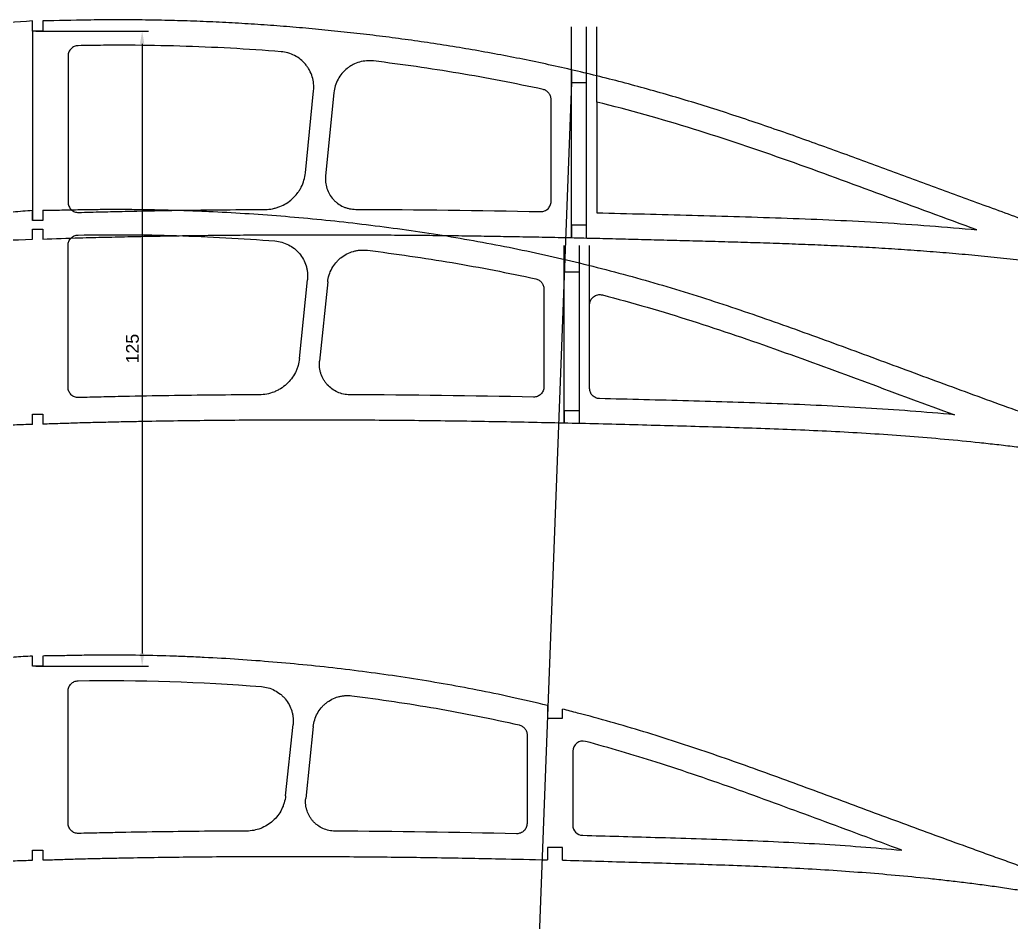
# Model space of a CAD drawing. Header units: millimetres. Extents: x -11497 to 404, y -3854 to 414.
# Drawn here: x -9717.8 to -9522.7, y -1761.3 to -1583.7 of the extents above; entities that cross this region are included whole.
import ezdxf

# ---------------------------------------------------------------- set-up
doc = ezdxf.new("R2010")
doc.units = ezdxf.units.MM
doc.layers.add('7', color=1, linetype='Continuous')
doc.layers.add('细线层', color=4, linetype='Continuous', lineweight=25)
doc.styles.get("Standard").update_dxf_attribs({"font": 'arial.ttf'})
doc.dimstyles.new('ISO-25', dxfattribs={"dimtxt": 2.5, "dimasz": 2.5, "dimexe": 1.25, "dimexo": 0.625, "dimtad": 1, "dimtxsty": 'Standard', "dimcen": 2.5, "dimadec": 0, "dimazin": 0, "dimtfac": 1, "dimtmove": 0, "dimatfit": 3, "dimfxl": 1, "dimarcsym": 0})

# ---------------------------------------------------------------- blocks, each defined once
blk = doc.blocks.new('*D47')
at = {"color": 0, "lineweight": -2, "transparency": 16777216}
for p, q in [((-9714.66, -1585.93), (-9692.47, -1585.93)), ((-9693.72, -1588.43), (-9693.72, -1708.43)), ((-9714.66, -1710.93), (-9692.47, -1710.93))]:
    blk.add_line(p, q, dxfattribs=at)
at = {"color": 0, "transparency": 16777216}
for points in [[(-9694.14, -1588.43), (-9693.3, -1588.43), (-9693.72, -1585.93)], [(-9694.14, -1708.43), (-9693.3, -1708.43), (-9693.72, -1710.93)]]:
    blk.add_solid(points, dxfattribs=at)
at = {"layer": 'Defpoints', "color": 0, "transparency": 16777216}
for p in [(-9715.29, -1585.93), (-9715.29, -1710.93), (-9693.72, -1710.93)]:
    blk.add_point(p, dxfattribs=at)
at = {"color": 0, "transparency": 16777216, "insert": (-9695.62, -1648.43), "char_height": 2.5, "attachment_point": 5, "rotation": 90}
blk.add_mtext('125', dxfattribs=at)

msp = doc.modelspace()

# ---------------------------------------------------------------- linework, layer by layer
for p, q in [((-9715.29, -1585.9297), (-9715.29, -1583.9394)), ((-9713.29, -1583.9297), (-9713.29, -1585.9297)), ((-9713.29, -1585.9297), (-9715.29, -1585.9297)), ((-9715.29, -1585.9297), (-9715.29, -1623.1997)), ((-9609.2507, -1593.5519), (-9609.2507, -1596.0519)), ((-9606.2507, -1596.0519), (-9606.2507, -1594.2603)), ((-9609.2507, -1596.0519), (-9606.2507, -1596.0519)), ((-9715.29, -1623.1997), (-9715.29, -1621.21)), ((-9713.29, -1621.1997), (-9713.29, -1623.1997)), ((-9713.29, -1623.1997), (-9715.29, -1623.1997)), ((-9715.29, -1626.9079), (-9715.29, -1624.9079)), ((-9715.29, -1624.9079), (-9713.29, -1624.9079)), ((-9713.29, -1624.9079), (-9713.29, -1626.8615)), ((-9606.2507, -1624.1587), (-9609.2507, -1624.1587)), ((-9609.2507, -1624.1587), (-9609.2507, -1626.5918)), ((-9606.2507, -1626.6587), (-9606.2507, -1624.1587)), ((-9610.6598, -1630.8495), (-9610.6598, -1633.3495)), ((-9607.6598, -1633.3495), (-9607.6598, -1631.5669)), ((-9610.6598, -1633.3495), (-9607.6598, -1633.3495)), ((-9715.29, -1663.3509), (-9715.29, -1661.3509)), ((-9715.29, -1661.3509), (-9713.29, -1661.3509)), ((-9713.29, -1661.3509), (-9713.29, -1663.2992)), ((-9607.6598, -1660.6713), (-9610.6598, -1660.6713)), ((-9610.6598, -1660.6713), (-9610.6598, -1663.1018)), ((-9607.6598, -1663.1713), (-9607.6598, -1660.6713)), ((-9715.29, -1710.9278), (-9715.29, -1708.9394)), ((-9713.29, -1708.9278), (-9713.29, -1710.9278)), ((-9713.29, -1710.9278), (-9715.29, -1710.9278)), ((-9613.9768, -1718.6543), (-9613.9768, -1721.1543)), ((-9610.9768, -1721.1543), (-9610.9768, -1719.3941)), ((-9613.9768, -1721.1543), (-9610.9768, -1721.1543)), ((-9715.29, -1749.1147), (-9715.29, -1747.1147)), ((-9715.29, -1747.1147), (-9713.29, -1747.1147)), ((-9713.29, -1747.1147), (-9713.29, -1749.065)), ((-9610.9768, -1746.6209), (-9613.9768, -1746.6209)), ((-9613.9768, -1746.6209), (-9613.9768, -1749.0462)), ((-9610.9768, -1749.1209), (-9610.9768, -1746.6209))]:
    msp.add_line(p, q)
at = {"color": 7, "linetype": 'Continuous', "lineweight": 25}
for p, q in [((-9708.29, -1590.8058), (-9708.29, -1619.6269)), ((-9661.5971, -1613.8386), (-9659.9722, -1597.6664)), ((-9655.9925, -1598.0685), (-9657.6354, -1614.4199)), ((-9613.2507, -1619.4644), (-9613.2507, -1599.3783)), ((-9604.2507, -1599.9003), (-9604.2507, -1621.7026)), ((-9708.29, -1656.0703), (-9708.29, -1628.0777)), ((-9662.7549, -1650.3509), (-9661.185, -1634.9036)), ((-9657.2037, -1635.2976), (-9658.7918, -1650.922)), ((-9614.6598, -1636.6639), (-9614.6598, -1655.9708)), ((-9605.6598, -1656.2632), (-9605.6598, -1639.7992)), ((-9708.29, -1741.8541), (-9708.29, -1715.8111)), ((-9665.4938, -1736.4436), (-9664.0261, -1722.4074)), ((-9660.0411, -1722.7815), (-9661.5262, -1736.9783)), ((-9617.9768, -1724.4377), (-9617.9768, -1741.9044)), ((-9608.9768, -1727.6735), (-9608.9768, -1742.2213))]:
    msp.add_line(p, q, dxfattribs=at)
at = {"color": 7, "linetype": 'Continuous'}
for centre, start, end in [((-9606.9768, -1727.6735), 74.84851, 180), ((-9606.9768, -1742.2213), 180, 268.488702)]:
    msp.add_arc(centre, 2, start, end, dxfattribs=at)
at = {"color": 7, "linetype": 'Continuous', "lineweight": 25}
for points, knots in [([(-9715.29, -1583.9394), (-9718.4228, -1584.1586), (-9723.2562, -1584.5434), (-9729.795, -1585.0322), (-9734.8964, -1585.5162), (-9739.9895, -1586.0735), (-9745.0714, -1586.7188), (-9750.1411, -1587.4507), (-9755.1969, -1588.2738), (-9759.4141, -1589.0455), (-9762.8009, -1589.7134), (-9765.362, -1590.2488), (-9767.9174, -1590.8076), (-9770.4663, -1591.3951), (-9773.0091, -1592.009), (-9775.546, -1592.6504), (-9778.0983, -1593.3262), (-9780.6658, -1594.0358), (-9783.2464, -1594.7838), (-9785.817, -1595.5641), (-9788.3758, -1596.3824), (-9790.9236, -1597.2358), (-9793.4583, -1598.1299), (-9795.5737, -1598.9174), (-9797.2778, -1599.5747), (-9798.574, -1600.0908), (-9799.8656, -1600.6181), (-9801.1501, -1601.1609), (-9802.4284, -1601.7156), (-9803.6987, -1602.2866), (-9804.9812, -1602.8835), (-9806.2766, -1603.5052), (-9807.5818, -1604.1576), (-9808.8797, -1604.826), (-9810.1672, -1605.5166), (-9811.4476, -1606.2266), (-9812.7199, -1606.9585), (-9814.0199, -1607.7321), (-9815.3449, -1608.5491), (-9816.6904, -1609.4117), (-9818.0187, -1610.2961), (-9819.3239, -1611.2024), (-9820.6028, -1612.1262), (-9821.8483, -1613.0689), (-9822.9061, -1613.9048), (-9823.7843, -1614.6305), (-9824.5007, -1615.2374), (-9825.2094, -1615.8628), (-9825.9202, -1616.5058), (-9826.6357, -1617.1762), (-9827.3619, -1617.8772), (-9828.1842, -1618.6951), (-9829.1002, -1619.6295), (-9830.0633, -1620.6965), (-9830.9469, -1621.8037), (-9831.6877, -1622.9432), (-9832.2274, -1624.1041), (-9832.5078, -1625.2897), (-9832.4245, -1626.3259), (-9832.2099, -1626.9949), (-9831.9521, -1627.4311), (-9831.7138, -1627.9062), (-9831.2385, -1628.4884), (-9830.6546, -1629.0895), (-9829.9927, -1629.633), (-9829.2836, -1630.1166), (-9828.569, -1630.5134), (-9827.8653, -1630.8258), (-9827.1836, -1631.0679), (-9826.496, -1631.2592), (-9825.8042, -1631.4101), (-9825.108, -1631.5268), (-9824.4091, -1631.6215), (-9823.5246, -1631.7204), (-9822.4543, -1631.8229), (-9821.1974, -1631.9236), (-9819.9368, -1632.0014), (-9818.6739, -1632.0589), (-9817.4095, -1632.101), (-9816.1441, -1632.1233), (-9814.8778, -1632.1326), (-9813.6113, -1632.1238), (-9812.3453, -1632.1043), (-9811.0804, -1632.0732), (-9809.8161, -1632.0333), (-9808.5519, -1631.9861), (-9807.2879, -1631.9345), (-9806.0231, -1631.8782), (-9804.7578, -1631.8203), (-9803.4917, -1631.7625), (-9802.226, -1631.7001), (-9800.9602, -1631.6377), (-9799.6946, -1631.5735), (-9798.4286, -1631.5054), (-9796.7396, -1631.4127), (-9794.6278, -1631.2911), (-9792.0939, -1631.1349), (-9789.5609, -1630.9743), (-9787.0282, -1630.8059), (-9784.496, -1630.6358), (-9781.9634, -1630.4634), (-9779.4305, -1630.2892), (-9776.8971, -1630.1188), (-9774.3639, -1629.9476), (-9771.8309, -1629.7813), (-9769.2983, -1629.6142), (-9766.7652, -1629.4511), (-9764.2317, -1629.2909), (-9760.8549, -1629.0815), (-9756.6351, -1628.8273), (-9751.5724, -1628.5364), (-9746.5098, -1628.2614), (-9741.4469, -1627.9989), (-9736.3827, -1627.7541), (-9731.3169, -1627.5228), (-9724.2864, -1627.2279), (-9718.9438, -1627.0269), (-9715.29, -1626.9079)], [0, 0, 0, 0, 0.037810127, 0.058378142, 0.078944165, 0.099502757, 0.120062306, 0.140618196, 0.161171844, 0.181730392, 0.192232993, 0.202733734, 0.213231801, 0.223726436, 0.234226583, 0.244725708, 0.255230035, 0.266014973, 0.276796177, 0.287577874, 0.298358395, 0.309139928, 0.31992681, 0.330717371, 0.336315928, 0.341916893, 0.34751551, 0.353112043, 0.35870546, 0.364292741, 0.369880161, 0.375736121, 0.381592742, 0.387447349, 0.393312559, 0.399182199, 0.405074118, 0.410984135, 0.41739554, 0.423814744, 0.430225953, 0.436607106, 0.442946104, 0.449218507, 0.455412895, 0.459176702, 0.462934888, 0.466716263, 0.470556156, 0.474475231, 0.47851987, 0.482707985, 0.488439354, 0.49427259, 0.500005689, 0.505479778, 0.510596009, 0.515360546, 0.519964911, 0.522941483, 0.523713317, 0.526061566, 0.529321954, 0.532702959, 0.536149006, 0.539609724, 0.543025292, 0.545975002, 0.548870241, 0.551727175, 0.554561889, 0.557391908, 0.560223219, 0.563052882, 0.568106577, 0.573167981, 0.578234398, 0.583311455, 0.588388324, 0.593465992, 0.598549122, 0.603634584, 0.60871431, 0.613792524, 0.618869059, 0.62394358, 0.629023617, 0.634100922, 0.639186879, 0.644273168, 0.649360468, 0.654444114, 0.659532454, 0.664617865, 0.669708001, 0.679898873, 0.690085219, 0.700273946, 0.710457126, 0.720645539, 0.730830795, 0.741020462, 0.751213282, 0.761401695, 0.771588867, 0.781775629, 0.79196117, 0.802149496, 0.812340623, 0.832694999, 0.853048018, 0.873395476, 0.893737901, 0.914086761, 0.934438591, 0.95479294, 0.998807953, 0.998807953, 0.998807953, 0.998807953]), ([(-9490.4967, -1634.2078), (-9491.6326, -1633.7144), (-9493.6154, -1632.9139), (-9496.4234, -1631.7918), (-9498.9157, -1630.8316), (-9501.4013, -1629.8935), (-9503.8935, -1628.9736), (-9506.3901, -1628.0658), (-9508.8903, -1627.168), (-9511.3915, -1626.2712), (-9514.7278, -1625.0799), (-9518.8926, -1623.5774), (-9523.8843, -1621.7623), (-9528.8721, -1619.9398), (-9533.8554, -1618.106), (-9538.8383, -1616.2704), (-9543.8213, -1614.4315), (-9548.7973, -1612.5977), (-9553.7664, -1610.7697), (-9558.7312, -1608.9591), (-9563.7037, -1607.1719), (-9568.6864, -1605.4161), (-9573.6846, -1603.7042), (-9578.7006, -1602.0433), (-9583.7017, -1600.4559), (-9588.688, -1598.9479), (-9593.6586, -1597.5219), (-9598.6482, -1596.1655), (-9603.6571, -1594.882), (-9608.6839, -1593.6709), (-9613.7285, -1592.5323), (-9618.7626, -1591.4765), (-9623.7838, -1590.4993), (-9628.7899, -1589.6003), (-9633.8073, -1588.7728), (-9638.8352, -1588.0107), (-9643.8734, -1587.3153), (-9648.9206, -1586.6818), (-9653.9656, -1586.1117), (-9659.0063, -1585.602), (-9664.0415, -1585.1519), (-9669.0806, -1584.7616), (-9674.1234, -1584.433), (-9679.1699, -1584.1628), (-9684.2201, -1583.957), (-9689.2759, -1583.8128), (-9694.335, -1583.7288), (-9699.3969, -1583.7135), (-9705.7154, -1583.7709), (-9710.3456, -1583.9015), (-9713.29, -1583.9297)], [0, 0, 0, 0, 0.015987774, 0.027603423, 0.039037682, 0.050468654, 0.061901065, 0.073332522, 0.084764442, 0.096196547, 0.107635555, 0.13049922, 0.153355397, 0.176207116, 0.199054455, 0.221907143, 0.24476251, 0.267624717, 0.290371373, 0.313115788, 0.335849145, 0.358586315, 0.381317376, 0.404055046, 0.426798515, 0.449053993, 0.471304814, 0.493555415, 0.515804196, 0.538055804, 0.560305634, 0.58256543, 0.604458081, 0.626342623, 0.64822472, 0.670106377, 0.69199188, 0.713881813, 0.735775608, 0.757534826, 0.779287847, 0.80103746, 0.82278231, 0.844525637, 0.866279057, 0.888033004, 0.909820868, 0.931599156, 0.953379782, 0.991393692, 0.991393692, 0.991393692, 0.991393692]), ([(-9706.3299, -1588.8062), (-9706.4603, -1588.8088), (-9706.5882, -1588.824), (-9706.8395, -1588.8785), (-9706.9641, -1588.9184), (-9707.2017, -1589.021), (-9707.3142, -1589.0832), (-9707.5269, -1589.2289), (-9707.6276, -1589.3133), (-9707.808, -1589.4972), (-9707.8888, -1589.5972), (-9708.0313, -1589.8136), (-9708.0922, -1589.9291), (-9708.2383, -1590.286), (-9708.29, -1590.5451), (-9708.29, -1590.8058)], [0, 0, 0, 0, 0.125, 0.125, 0.25, 0.25, 0.375, 0.375, 0.5, 0.5, 0.625, 0.625, 0.75, 0.75, 1, 1, 1, 1]), ([(-9666.3921, -1589.9877), (-9673.0209, -1589.4663), (-9679.663, -1589.1019), (-9689.6471, -1588.8022), (-9692.9785, -1588.7421), (-9697.9812, -1588.7181), (-9699.6497, -1588.7212), (-9702.9884, -1588.7474), (-9704.6588, -1588.7728), (-9706.3299, -1588.8062)], [0, 0, 0, 0, 0.5, 0.5, 0.75, 0.75, 0.875, 0.875, 1, 1, 1, 1]), ([(-9659.9722, -1597.6664), (-9659.9254, -1597.2001), (-9659.9256, -1596.7363), (-9660.0174, -1595.8134), (-9660.1107, -1595.3504), (-9660.3834, -1594.4649), (-9660.5623, -1594.0388), (-9660.8953, -1593.425), (-9661.0177, -1593.2241), (-9661.2792, -1592.8396), (-9661.4187, -1592.6549), (-9661.8633, -1592.1232), (-9662.1957, -1591.7969), (-9662.9253, -1591.2124), (-9663.3134, -1590.9607), (-9664.1351, -1590.536), (-9664.5734, -1590.3621), (-9665.4679, -1590.1071), (-9665.9249, -1590.0245), (-9666.3921, -1589.9877)], [0, 0, 0, 0, 0.125, 0.125, 0.25, 0.25, 0.375, 0.375, 0.4375, 0.4375, 0.5, 0.5, 0.625, 0.625, 0.75, 0.75, 0.875, 0.875, 1, 1, 1, 1]), ([(-9648.1701, -1591.8195), (-9648.6354, -1591.7625), (-9649.0993, -1591.7525), (-9650.0243, -1591.8238), (-9650.4894, -1591.9068), (-9651.3811, -1592.1597), (-9651.8113, -1592.329), (-9652.4326, -1592.6483), (-9652.6363, -1592.7662), (-9653.0267, -1593.019), (-9653.2146, -1593.1543), (-9653.7563, -1593.5869), (-9654.0901, -1593.912), (-9654.6912, -1594.6285), (-9654.9516, -1595.0111), (-9655.3946, -1595.8233), (-9655.5783, -1596.2578), (-9655.853, -1597.1467), (-9655.9456, -1597.6021), (-9655.9925, -1598.0685)], [0, 0, 0, 0, 0.125, 0.125, 0.25, 0.25, 0.375, 0.375, 0.4375, 0.4375, 0.5, 0.5, 0.625, 0.625, 0.75, 0.75, 0.875, 0.875, 1, 1, 1, 1]), ([(-9614.8263, -1597.4241), (-9620.3607, -1596.22), (-9625.9072, -1595.1586), (-9637.0227, -1593.3015), (-9642.5916, -1592.5037), (-9648.1701, -1591.8195)], [0, 0, 0, 0, 0.5, 0.5, 1, 1, 1, 1]), ([(-9613.2507, -1599.3783), (-9613.2507, -1599.15), (-9613.2887, -1598.928), (-9613.4407, -1598.4975), (-9613.5506, -1598.3007), (-9613.8372, -1597.9455), (-9614.0064, -1597.7964), (-9614.3946, -1597.5569), (-9614.6032, -1597.4727), (-9614.8263, -1597.4241)], [0, 0, 0, 0, 0.25, 0.25, 0.5, 0.5, 0.75, 0.75, 1, 1, 1, 1]), ([(-9529.4341, -1625.0573), (-9535.6179, -1622.7929), (-9541.7946, -1620.5093), (-9554.1521, -1615.9532), (-9560.3319, -1613.6757), (-9572.7401, -1609.2813), (-9578.9704, -1607.1698), (-9591.5318, -1603.2771), (-9597.8644, -1601.5009), (-9604.2507, -1599.9003)], [0, 0, 0, 0, 0.25, 0.25, 0.5, 0.5, 0.75, 0.75, 1, 1, 1, 1]), ([(-9669.5151, -1621.0361), (-9669.0226, -1621.0336), (-9668.5372, -1620.986), (-9667.8195, -1620.8493), (-9667.5821, -1620.7928), (-9667.1106, -1620.6574), (-9666.8768, -1620.5783), (-9666.1944, -1620.3123), (-9665.7599, -1620.0954), (-9664.9318, -1619.583), (-9664.5355, -1619.2843), (-9663.8146, -1618.6291), (-9663.4865, -1618.2712), (-9663.0429, -1617.6886), (-9662.9026, -1617.4856), (-9662.6426, -1617.0697), (-9662.5231, -1616.8572), (-9662.1947, -1616.2061), (-9662.016, -1615.7542), (-9661.741, -1614.8138), (-9661.6463, -1614.3287), (-9661.5971, -1613.8386)], [0, 0, 0, 0, 0.125, 0.125, 0.1875, 0.1875, 0.25, 0.25, 0.375, 0.375, 0.5, 0.5, 0.625, 0.625, 0.6875, 0.6875, 0.75, 0.75, 0.875, 0.875, 1, 1, 1, 1]), ([(-9657.6354, -1614.4199), (-9657.6775, -1614.8389), (-9657.6752, -1615.2557), (-9657.5849, -1616.0846), (-9657.4949, -1616.4995), (-9657.2352, -1617.2895), (-9657.0655, -1617.6689), (-9656.6439, -1618.3956), (-9656.397, -1618.7334), (-9655.9797, -1619.196), (-9655.8325, -1619.3431), (-9655.5214, -1619.6231), (-9655.3571, -1619.7561), (-9654.8504, -1620.124), (-9654.491, -1620.3319), (-9653.9195, -1620.5874), (-9653.7223, -1620.6635), (-9653.3244, -1620.7935), (-9653.1235, -1620.8476), (-9652.5151, -1620.9785), (-9652.1019, -1621.0239), (-9651.6808, -1621.0255)], [0, 0, 0, 0, 0.125, 0.125, 0.25, 0.25, 0.375, 0.375, 0.5, 0.5, 0.5625, 0.5625, 0.625, 0.625, 0.75, 0.75, 0.8125, 0.8125, 0.875, 0.875, 1, 1, 1, 1]), ([(-9713.29, -1621.1997), (-9712.7711, -1621.1947), (-9711.0669, -1621.1728), (-9708.1776, -1621.1145), (-9704.6218, -1621.041), (-9701.0653, -1621.0047), (-9697.5087, -1620.9986), (-9692.7667, -1621.0359), (-9688.0256, -1621.1385), (-9683.2863, -1621.3027), (-9678.5486, -1621.5085), (-9672.6304, -1621.8461), (-9665.5363, -1622.3709), (-9658.4526, -1623.0192), (-9651.3803, -1623.7836), (-9644.3228, -1624.6718), (-9637.2817, -1625.6852), (-9627.9211, -1627.2143), (-9616.2817, -1629.4792), (-9602.4412, -1632.7837), (-9591.0273, -1635.9971), (-9581.9786, -1638.839), (-9572.979, -1641.8335), (-9564.0436, -1645.0137), (-9555.1378, -1648.2749), (-9548.465, -1650.7388), (-9541.7923, -1653.2028), (-9535.1193, -1655.6659), (-9528.4415, -1658.116), (-9522.8712, -1660.1432), (-9518.4109, -1661.7532), (-9515.0621, -1662.951), (-9511.7149, -1664.1532), (-9508.3707, -1665.3637), (-9505.0365, -1666.6016), (-9501.7123, -1667.8662), (-9498.4079, -1669.1816), (-9496.2102, -1670.0721), (-9495.1227, -1670.5442)], [0.008786302, 0.008786302, 0.008786302, 0.008786302, 0.015625, 0.03125, 0.046875, 0.0625, 0.078125, 0.09375, 0.125, 0.140625, 0.15625, 0.1875, 0.21875, 0.25, 0.28125, 0.3125, 0.34375, 0.375, 0.4375, 0.5, 0.5625, 0.59375, 0.625, 0.6875, 0.71875, 0.75, 0.78125, 0.8125, 0.84375, 0.875, 0.890625, 0.90625, 0.921875, 0.9375, 0.953125, 0.96875, 0.984375, 1, 1, 1, 1]), ([(-9708.29, -1619.6269), (-9708.29, -1619.7616), (-9708.2765, -1619.894), (-9708.2238, -1620.1544), (-9708.1838, -1620.2838), (-9708.0797, -1620.5297), (-9708.016, -1620.6462), (-9707.8655, -1620.8664), (-9707.778, -1620.9701), (-9707.4919, -1621.2478), (-9707.2615, -1621.3956), (-9706.8901, -1621.5398), (-9706.76, -1621.5759), (-9706.4959, -1621.6212), (-9706.3625, -1621.6306), (-9706.2279, -1621.6264)], [0, 0, 0, 0, 0.125, 0.125, 0.25, 0.25, 0.375, 0.375, 0.5, 0.5, 0.75, 0.75, 0.875, 0.875, 1, 1, 1, 1]), ([(-9706.2279, -1621.6264), (-9704.6989, -1621.5789), (-9703.1697, -1621.5416), (-9700.111, -1621.4704), (-9698.5817, -1621.433), (-9693.9935, -1621.3323), (-9690.9344, -1621.2759), (-9681.7561, -1621.1299), (-9675.6356, -1621.0676), (-9669.5151, -1621.0361)], [0, 0, 0, 0, 0.125, 0.125, 0.25, 0.25, 0.5, 0.5, 1, 1, 1, 1]), ([(-9615.2901, -1621.4629), (-9615.1565, -1621.4656), (-9615.0248, -1621.4549), (-9614.7653, -1621.4081), (-9614.6361, -1621.3713), (-9614.3896, -1621.2736), (-9614.2725, -1621.2131), (-9614.0505, -1621.0691), (-9613.9454, -1620.9849), (-9613.6625, -1620.7079), (-9613.5098, -1620.4833), (-9613.3051, -1619.9975), (-9613.2507, -1619.7318), (-9613.2507, -1619.4644)], [0, 0, 0, 0, 0.125, 0.125, 0.25, 0.25, 0.375, 0.375, 0.5, 0.5, 0.75, 0.75, 1, 1, 1, 1]), ([(-9715.29, -1663.3509), (-9716.473, -1663.3816), (-9718.2941, -1663.4423), (-9720.7529, -1663.5297), (-9722.6675, -1663.6009), (-9724.5815, -1663.6754), (-9726.495, -1663.7531), (-9728.408, -1663.8329), (-9730.9581, -1663.9421), (-9734.1444, -1664.0849), (-9737.9661, -1664.2654), (-9741.786, -1664.4552), (-9746.8767, -1664.7199), (-9751.9639, -1665.0007), (-9757.0478, -1665.2992), (-9760.8591, -1665.5307), (-9764.6689, -1665.7689), (-9768.4772, -1666.0148), (-9772.2841, -1666.2664), (-9776.0899, -1666.5215), (-9779.8945, -1666.7818), (-9783.6982, -1667.0424), (-9787.5016, -1667.2977), (-9791.305, -1667.5417), (-9795.1088, -1667.769), (-9798.2792, -1667.9394), (-9800.8158, -1668.0659), (-9802.7183, -1668.1565), (-9804.6208, -1668.2432), (-9806.5235, -1668.3254), (-9808.4265, -1668.3955), (-9810.3301, -1668.4478), (-9812.234, -1668.4753), (-9814.1382, -1668.471), (-9816.0418, -1668.4284), (-9817.944, -1668.3472), (-9819.8437, -1668.218), (-9821.7391, -1668.0409), (-9823.6288, -1667.7992), (-9825.168, -1667.3922), (-9826.3326, -1666.8817), (-9827.0211, -1666.4865), (-9827.5459, -1666.1293), (-9828.0514, -1665.7454), (-9828.5243, -1665.3211), (-9828.8998, -1664.9116), (-9829.106, -1664.6707), (-9829.2523, -1664.4829), (-9829.3878, -1664.2873), (-9829.5087, -1664.0823), (-9829.6188, -1663.8714), (-9829.7361, -1663.6645), (-9829.8473, -1663.4543), (-9829.93, -1663.2309), (-9829.9959, -1663.0025), (-9830.0456, -1662.7697), (-9830.0828, -1662.5347), (-9830.1133, -1662.2188), (-9830.1166, -1661.8215), (-9830.0679, -1661.427), (-9830.004, -1661.1164), (-9829.9441, -1660.8861), (-9829.8739, -1660.6587), (-9829.768, -1660.3597), (-9829.614, -1659.994), (-9829.4015, -1659.568), (-9829.0876, -1659.0163), (-9828.6465, -1658.3563), (-9828.0667, -1657.6014), (-9827.4489, -1656.8767), (-9826.806, -1656.175), (-9826.1448, -1655.4904), (-9825.4724, -1654.8167), (-9824.5675, -1653.927), (-9823.4102, -1652.8417), (-9821.9818, -1651.5832), (-9820.5117, -1650.3733), (-9819.0066, -1649.2074), (-9816.9586, -1647.7075), (-9814.3314, -1645.9269), (-9811.0903, -1643.9267), (-9807.7722, -1642.0563), (-9804.3814, -1640.3205), (-9800.928, -1638.7121), (-9797.4211, -1637.2231), (-9793.8732, -1635.8337), (-9790.2919, -1634.5311), (-9786.6802, -1633.3131), (-9783.0438, -1632.1692), (-9779.3845, -1631.0983), (-9775.7065, -1630.0904), (-9772.0117, -1629.1424), (-9768.3013, -1628.2537), (-9764.5763, -1627.4234), (-9759.5919, -1626.3934), (-9753.331, -1625.244), (-9747.0357, -1624.276), (-9741.9829, -1623.6005), (-9738.1857, -1623.1436), (-9734.3814, -1622.736), (-9730.5717, -1622.3665), (-9726.7549, -1622.0606), (-9722.9353, -1621.7712), (-9719.1144, -1621.4777), (-9716.5652, -1621.2946), (-9715.29, -1621.21)], [0.472564206, 0.472564206, 0.472564206, 0.472564206, 0.480203193, 0.484328564, 0.488453936, 0.492579307, 0.496704679, 0.50083005, 0.504955422, 0.513206165, 0.521456908, 0.529707651, 0.537958394, 0.55445988, 0.562710623, 0.570961366, 0.579212108, 0.587462851, 0.595713594, 0.603964337, 0.61221508, 0.620465823, 0.628716566, 0.636967309, 0.645218052, 0.653468795, 0.657594167, 0.661719538, 0.66584491, 0.669970281, 0.674095653, 0.678221024, 0.682346396, 0.686471767, 0.690597139, 0.69472251, 0.698847882, 0.702973253, 0.707098625, 0.711223996, 0.713286682, 0.715349368, 0.71638071, 0.717412053, 0.719474739, 0.720506082, 0.721021753, 0.721537425, 0.722053096, 0.722568768, 0.723084439, 0.72360011, 0.724115782, 0.724631453, 0.725147125, 0.725662796, 0.726178468, 0.726694139, 0.727725482, 0.728756825, 0.729272496, 0.729788168, 0.730303839, 0.730819511, 0.731850853, 0.732882196, 0.733913539, 0.735976225, 0.738038911, 0.740101596, 0.742164282, 0.744226968, 0.746289654, 0.748352339, 0.752477711, 0.756603082, 0.760728454, 0.764853825, 0.768979197, 0.77722994, 0.785480683, 0.793731426, 0.801982169, 0.810232912, 0.818483655, 0.826734398, 0.834985141, 0.843235884, 0.851486627, 0.859737369, 0.867988112, 0.876238855, 0.884489598, 0.892740341, 0.900991084, 0.91749257, 0.933994056, 0.942244799, 0.950495542, 0.958746285, 0.966997028, 0.975247771, 0.983498514, 0.991749257, 1, 1, 1, 1]), ([(-9604.2507, -1621.7026), (-9598.0028, -1621.8493), (-9591.7549, -1622.0127), (-9579.2602, -1622.3504), (-9573.0138, -1622.5274), (-9560.5316, -1622.9766), (-9554.2965, -1623.2537), (-9541.8477, -1623.9996), (-9535.6343, -1624.4694), (-9529.4341, -1625.0573)], [0, 0, 0, 0, 0.25, 0.25, 0.5, 0.5, 0.75, 0.75, 1, 1, 1, 1]), ([(-9713.29, -1626.8615), (-9710.8641, -1626.799), (-9706.7538, -1626.6273), (-9700.9543, -1626.4928), (-9695.8935, -1626.3726), (-9690.8334, -1626.2776), (-9685.775, -1626.1934), (-9680.7191, -1626.1291), (-9675.6638, -1626.0762), (-9670.609, -1626.0418), (-9665.5538, -1626.0182), (-9660.4977, -1626.0105), (-9655.4414, -1626.0133), (-9650.3866, -1626.0301), (-9645.3336, -1626.0581), (-9640.2816, -1626.0988), (-9635.2301, -1626.1496), (-9630.1783, -1626.2132), (-9625.126, -1626.2873), (-9620.0734, -1626.3731), (-9615.0215, -1626.4676), (-9609.9713, -1626.5752), (-9604.922, -1626.6876), (-9599.8734, -1626.8095), (-9594.824, -1626.9367), (-9589.7738, -1627.0691), (-9584.7227, -1627.2057), (-9579.6718, -1627.3447), (-9574.6222, -1627.4937), (-9569.574, -1627.6542), (-9564.5272, -1627.8362), (-9559.4809, -1628.0405), (-9554.4354, -1628.2783), (-9549.3885, -1628.5517), (-9544.3417, -1628.8657), (-9539.296, -1629.2272), (-9534.2543, -1629.6348), (-9529.2166, -1630.0916), (-9524.183, -1630.6048), (-9519.1534, -1631.173), (-9514.96, -1631.6958), (-9511.6013, -1632.1476), (-9509.0763, -1632.509), (-9506.5557, -1632.8939), (-9504.0416, -1633.3123), (-9501.5347, -1633.7649), (-9499.0363, -1634.2612), (-9496.5311, -1634.8033), (-9493.6815, -1635.4928), (-9491.6603, -1635.9992), (-9490.4967, -1636.3591)], [0.007565579, 0.007565579, 0.007565579, 0.007565579, 0.039898338, 0.062375182, 0.084856831, 0.107347172, 0.129807277, 0.152263507, 0.174716737, 0.197166748, 0.219614308, 0.24207271, 0.264533569, 0.286983546, 0.309422927, 0.331860714, 0.354297153, 0.376732241, 0.399175083, 0.421621345, 0.444062332, 0.466498061, 0.488924444, 0.511354789, 0.533784812, 0.556223473, 0.578666397, 0.601109154, 0.623547151, 0.645975927, 0.668404475, 0.690833213, 0.713267434, 0.735703901, 0.758175394, 0.780639748, 0.80310346, 0.825569188, 0.848036127, 0.870516133, 0.893008687, 0.904338802, 0.91566953, 0.926994857, 0.938311018, 0.949626763, 0.960935433, 0.97224771, 0.983775525, 1, 1, 1, 1]), ([(-9708.29, -1628.0777), (-9708.29, -1627.9473), (-9708.2774, -1627.819), (-9708.2279, -1627.5666), (-9708.1904, -1627.4412), (-9708.0925, -1627.2015), (-9708.0325, -1627.0877), (-9707.891, -1626.8721), (-9707.8085, -1626.7698), (-9707.6281, -1626.5857), (-9707.5297, -1626.5029), (-9707.3161, -1626.3561), (-9707.2017, -1626.2929), (-9706.8475, -1626.1399), (-9706.5895, -1626.0831), (-9706.3287, -1626.0781)], [0, 0, 0, 0, 0.125, 0.125, 0.25, 0.25, 0.375, 0.375, 0.5, 0.5, 0.625, 0.625, 0.75, 0.75, 1, 1, 1, 1]), ([(-9706.3287, -1626.0781), (-9703.095, -1626.0156), (-9699.8625, -1625.9903), (-9693.4, -1626.0258), (-9690.17, -1626.0857), (-9680.4835, -1626.3805), (-9674.0306, -1626.7355), (-9667.5822, -1627.2428)], [0, 0, 0, 0, 0.25, 0.25, 0.5, 0.5, 1, 1, 1, 1]), ([(-9667.5834, -1627.2427), (-9667.1174, -1627.2793), (-9666.6622, -1627.3618), (-9665.7725, -1627.6152), (-9665.3345, -1627.7888), (-9664.5135, -1628.2133), (-9664.1268, -1628.4643), (-9663.5833, -1628.8998), (-9663.4077, -1629.0555), (-9663.0765, -1629.3802), (-9662.9199, -1629.5499), (-9662.4767, -1630.0805), (-9662.2153, -1630.4645), (-9661.7707, -1631.2843), (-9661.5925, -1631.71), (-9661.3893, -1632.3715), (-9661.3323, -1632.5958), (-9661.2405, -1633.0523), (-9661.2059, -1633.2839), (-9661.1376, -1633.9764), (-9661.1379, -1634.4397), (-9661.1851, -1634.9048)], [0, 0, 0, 0, 0.125, 0.125, 0.25, 0.25, 0.375, 0.375, 0.4375, 0.4375, 0.5, 0.5, 0.625, 0.625, 0.75, 0.75, 0.8125, 0.8125, 0.875, 0.875, 1, 1, 1, 1]), ([(-9657.2038, -1635.2988), (-9657.1566, -1634.8339), (-9657.0638, -1634.3809), (-9656.7901, -1633.4978), (-9656.6066, -1633.0642), (-9656.1635, -1632.2536), (-9655.9038, -1631.873), (-9655.4561, -1631.3399), (-9655.2964, -1631.1681), (-9654.9643, -1630.8446), (-9654.7912, -1630.6921), (-9654.2509, -1630.2614), (-9653.8611, -1630.009), (-9653.0318, -1629.5834), (-9652.6024, -1629.415), (-9651.9369, -1629.2268), (-9651.7115, -1629.1749), (-9651.2533, -1629.0932), (-9651.0212, -1629.0638), (-9650.3277, -1629.0108), (-9649.8647, -1629.0212), (-9649.401, -1629.0785)], [0, 0, 0, 0, 0.125, 0.125, 0.25, 0.25, 0.375, 0.375, 0.4375, 0.4375, 0.5, 0.5, 0.625, 0.625, 0.75, 0.75, 0.8125, 0.8125, 0.875, 0.875, 1, 1, 1, 1]), ([(-9649.4023, -1629.0783), (-9643.8072, -1629.7694), (-9638.2428, -1630.5747), (-9627.1832, -1632.4436), (-9621.6885, -1633.5089), (-9616.2305, -1634.7108)], [0, 0, 0, 0, 0.5, 0.5, 1, 1, 1, 1]), ([(-9616.2305, -1634.7108), (-9616.0079, -1634.7599), (-9615.7997, -1634.8444), (-9615.4124, -1635.0846), (-9615.244, -1635.2335), (-9614.9584, -1635.5885), (-9614.849, -1635.785), (-9614.6977, -1636.2147), (-9614.6598, -1636.436), (-9614.6598, -1636.6639)], [0, 0, 0, 0, 0.25, 0.25, 0.5, 0.5, 0.75, 0.75, 1, 1, 1, 1]), ([(-9605.6598, -1639.7992), (-9605.6598, -1639.6455), (-9605.6423, -1639.4948), (-9605.5736, -1639.1991), (-9605.5215, -1639.053), (-9605.3206, -1638.6447), (-9605.1225, -1638.4022), (-9604.7619, -1638.1237), (-9604.6291, -1638.0436), (-9604.3533, -1637.9175), (-9604.208, -1637.87), (-9603.9078, -1637.8088), (-9603.7568, -1637.7958), (-9603.4529, -1637.8039), (-9603.2996, -1637.8255), (-9603.151, -1637.8644)], [0, 0, 0, 0, 0.125, 0.125, 0.25, 0.25, 0.5, 0.5, 0.625, 0.625, 0.75, 0.75, 0.875, 0.875, 1, 1, 1, 1]), ([(-9603.151, -1637.8644), (-9600.1929, -1638.639), (-9597.2477, -1639.4516), (-9591.3829, -1641.1522), (-9588.4637, -1642.0412), (-9579.7409, -1644.8114), (-9573.9719, -1646.7941), (-9562.4797, -1650.895), (-9556.7551, -1653.0088), (-9545.3059, -1657.2362), (-9539.5827, -1659.3542), (-9533.8542, -1661.4563)], [0, 0, 0, 0, 0.125, 0.125, 0.25, 0.25, 0.5, 0.5, 0.75, 0.75, 1, 1, 1, 1]), ([(-9662.7548, -1650.3497), (-9662.8044, -1650.8378), (-9662.898, -1651.3146), (-9663.1022, -1652.0131), (-9663.181, -1652.2432), (-9663.3603, -1652.6977), (-9663.4611, -1652.922), (-9663.7903, -1653.5734), (-9664.047, -1653.9834), (-9664.6344, -1654.7556), (-9664.9685, -1655.12), (-9665.6872, -1655.7722), (-9666.0734, -1656.0634), (-9666.6935, -1656.4476), (-9666.9082, -1656.5674), (-9667.3455, -1656.7855), (-9667.5677, -1656.8838), (-9668.2447, -1657.1474), (-9668.7099, -1657.2815), (-9669.6684, -1657.4648), (-9670.1586, -1657.5126), (-9670.6492, -1657.515)], [0, 0, 0, 0, 0.125, 0.125, 0.1875, 0.1875, 0.25, 0.25, 0.375, 0.375, 0.5, 0.5, 0.625, 0.625, 0.6875, 0.6875, 0.75, 0.75, 0.875, 0.875, 1, 1, 1, 1]), ([(-9652.8597, -1657.5121), (-9653.2796, -1657.5103), (-9653.6927, -1657.4649), (-9654.5054, -1657.2892), (-9654.9075, -1657.1569), (-9655.6641, -1656.8174), (-9656.0228, -1656.6097), (-9656.6997, -1656.1164), (-9657.0094, -1655.8364), (-9657.4248, -1655.3746), (-9657.5555, -1655.2134), (-9657.8009, -1654.8758), (-9657.9157, -1654.699), (-9658.2281, -1654.1582), (-9658.3968, -1653.7802), (-9658.5908, -1653.1869), (-9658.6457, -1652.9834), (-9658.7332, -1652.5752), (-9658.766, -1652.3703), (-9658.8323, -1651.7532), (-9658.8342, -1651.3387), (-9658.7917, -1650.9209)], [0, 0, 0, 0, 0.125, 0.125, 0.25, 0.25, 0.375, 0.375, 0.5, 0.5, 0.5625, 0.5625, 0.625, 0.625, 0.75, 0.75, 0.8125, 0.8125, 0.875, 0.875, 1, 1, 1, 1]), ([(-9706.2301, -1658.0699), (-9706.3646, -1658.0739), (-9706.4973, -1658.0644), (-9706.759, -1658.0195), (-9706.8894, -1657.9835), (-9707.1382, -1657.8869), (-9707.2565, -1657.8268), (-9707.4809, -1657.683), (-9707.5871, -1657.5988), (-9707.8731, -1657.3213), (-9708.0277, -1657.0956), (-9708.1831, -1656.729), (-9708.2232, -1656.6003), (-9708.2765, -1656.3378), (-9708.29, -1656.2049), (-9708.29, -1656.0703)], [0, 0, 0, 0, 0.125, 0.125, 0.25, 0.25, 0.375, 0.375, 0.5, 0.5, 0.75, 0.75, 0.875, 0.875, 1, 1, 1, 1]), ([(-9614.6598, -1655.9708), (-9614.6598, -1656.1046), (-9614.6731, -1656.236), (-9614.7252, -1656.4947), (-9614.7646, -1656.6232), (-9614.8674, -1656.8677), (-9614.9303, -1656.9836), (-9615.079, -1657.2027), (-9615.1654, -1657.306), (-9615.4483, -1657.5832), (-9615.6762, -1657.7312), (-9616.1664, -1657.9258), (-9616.4332, -1657.9747), (-9616.7007, -1657.9693)], [0, 0, 0, 0, 0.125, 0.125, 0.25, 0.25, 0.375, 0.375, 0.5, 0.5, 0.75, 0.75, 1, 1, 1, 1]), ([(-9603.7063, -1658.2645), (-9603.8364, -1658.2613), (-9603.9641, -1658.2455), (-9604.2146, -1658.1901), (-9604.3388, -1658.1498), (-9604.5757, -1658.0466), (-9604.6878, -1657.9842), (-9604.8996, -1657.8382), (-9604.9999, -1657.7537), (-9605.1797, -1657.5697), (-9605.2602, -1657.4698), (-9605.4021, -1657.2538), (-9605.4628, -1657.1382), (-9605.6083, -1656.7819), (-9605.6598, -1656.5234), (-9605.6598, -1656.2632)], [0, 0, 0, 0, 0.125, 0.125, 0.25, 0.25, 0.375, 0.375, 0.5, 0.5, 0.625, 0.625, 0.75, 0.75, 1, 1, 1, 1]), ([(-9670.6481, -1657.515), (-9676.5794, -1657.5434), (-9682.5103, -1657.6015), (-9691.4058, -1657.7389), (-9694.3709, -1657.7921), (-9698.8182, -1657.8872), (-9700.3006, -1657.9226), (-9703.2654, -1657.9905), (-9704.7478, -1658.0255), (-9706.2301, -1658.0699)], [0, 0, 0, 0, 0.5, 0.5, 0.75, 0.75, 0.875, 0.875, 1, 1, 1, 1]), ([(-9533.8542, -1661.4563), (-9539.6623, -1660.9107), (-9545.4753, -1660.4707), (-9557.1093, -1659.7646), (-9562.9303, -1659.4976), (-9574.5768, -1659.0617), (-9580.4021, -1658.8895), (-9592.0536, -1658.5645), (-9597.8797, -1658.4086), (-9603.7063, -1658.2645)], [0, 0, 0, 0, 0.25, 0.25, 0.5, 0.5, 0.75, 0.75, 1, 1, 1, 1]), ([(-9495.1225, -1672.6986), (-9496.2142, -1672.362), (-9498.4308, -1671.8005), (-9501.7661, -1671.0024), (-9505.1273, -1670.3077), (-9508.5037, -1669.687), (-9511.8939, -1669.1351), (-9515.2934, -1668.6358), (-9518.7, -1668.1756), (-9522.1118, -1667.7453), (-9525.5283, -1667.3433), (-9530.0893, -1666.8414), (-9535.8007, -1666.2816), (-9542.6676, -1665.7082), (-9549.5452, -1665.2228), (-9556.4319, -1664.8231), (-9563.3253, -1664.4938), (-9570.2239, -1664.2226), (-9577.1262, -1663.9936), (-9584.031, -1663.7893), (-9593.2397, -1663.5364), (-9604.7532, -1663.2322), (-9618.5707, -1662.921), (-9630.0836, -1662.7249), (-9639.291, -1662.612), (-9646.1945, -1662.5493), (-9653.0956, -1662.5083), (-9659.9937, -1662.4914), (-9666.8883, -1662.4978), (-9673.7789, -1662.5294), (-9680.665, -1662.5886), (-9687.5459, -1662.6762), (-9693.2753, -1662.7743), (-9697.8558, -1662.8672), (-9701.2893, -1662.9486), (-9704.1495, -1663.0123), (-9706.4365, -1663.0788), (-9708.7226, -1663.1525), (-9711.0069, -1663.2341), (-9712.7197, -1663.2836), (-9713.29, -1663.2992)], [0, 0, 0, 0, 0.007374257, 0.014748514, 0.022122771, 0.029497028, 0.036871285, 0.044245542, 0.051619799, 0.058994056, 0.066368313, 0.07374257, 0.088491084, 0.103239598, 0.117988112, 0.132736627, 0.147485141, 0.162233655, 0.176982169, 0.191730683, 0.206479197, 0.235976225, 0.265473253, 0.294970281, 0.309718795, 0.324467309, 0.339215823, 0.353964337, 0.368712851, 0.383461366, 0.39820988, 0.412958394, 0.427706908, 0.435081165, 0.442455422, 0.449829679, 0.453516807, 0.457203936, 0.464578193, 0.468259999, 0.468259999, 0.468259999, 0.468259999]), ([(-9715.29, -1708.9394), (-9716.5035, -1709.009), (-9718.9298, -1709.1682), (-9722.5664, -1709.4402), (-9726.2014, -1709.7167), (-9729.8339, -1710.0094), (-9733.46, -1710.3614), (-9737.0811, -1710.7504), (-9740.6957, -1711.1859), (-9745.5058, -1711.83), (-9751.4993, -1712.7531), (-9757.4606, -1713.8487), (-9762.2069, -1714.8307), (-9765.7539, -1715.6224), (-9769.2873, -1716.4697), (-9772.8059, -1717.3735), (-9776.3086, -1718.3344), (-9779.7937, -1719.3554), (-9783.2571, -1720.4459), (-9786.6968, -1721.6073), (-9790.1079, -1722.8488), (-9793.487, -1724.1738), (-9796.8272, -1725.5934), (-9800.1165, -1727.1267), (-9803.3458, -1728.782), (-9806.5062, -1730.5648), (-9809.5927, -1732.4724), (-9812.0947, -1734.17), (-9814.0448, -1735.6005), (-9815.4777, -1736.7124), (-9816.8775, -1737.8659), (-9818.2372, -1739.0663), (-9819.3389, -1740.1012), (-9820.2002, -1740.9495), (-9820.8401, -1741.5921), (-9821.4695, -1742.2449), (-9822.0808, -1742.9145), (-9822.6676, -1743.6063), (-9823.2178, -1744.3272), (-9823.6356, -1744.9575), (-9823.9316, -1745.4848), (-9824.1319, -1745.8916), (-9824.2755, -1746.2411), (-9824.3738, -1746.5268), (-9824.4388, -1746.7439), (-9824.4934, -1746.9638), (-9824.5502, -1747.2603), (-9824.5956, -1747.6361), (-9824.5919, -1748.0146), (-9824.5652, -1748.3157), (-9824.5325, -1748.5398), (-9824.4883, -1748.762), (-9824.4298, -1748.9803), (-9824.356, -1749.1943), (-9824.2549, -1749.3964), (-9824.1469, -1749.5951), (-9824.0443, -1749.7971), (-9823.9312, -1749.9935), (-9823.8044, -1750.1812), (-9823.6672, -1750.3616), (-9823.4736, -1750.5932), (-9823.1194, -1750.9863), (-9822.6721, -1751.394), (-9822.1927, -1751.7623), (-9821.6954, -1752.1061), (-9821.0412, -1752.4857), (-9819.9351, -1752.9789), (-9818.4704, -1753.3735), (-9816.6706, -1753.6076), (-9814.8648, -1753.7757), (-9813.0551, -1753.8995), (-9811.2428, -1753.9763), (-9809.4293, -1754.0171), (-9807.6154, -1754.0206), (-9805.8015, -1753.9944), (-9803.9882, -1753.9436), (-9802.1753, -1753.8761), (-9800.3628, -1753.797), (-9798.5504, -1753.7134), (-9796.7381, -1753.6262), (-9794.3219, -1753.5045), (-9791.3019, -1753.3408), (-9787.6787, -1753.1225), (-9784.056, -1752.8882), (-9780.4335, -1752.6431), (-9776.8107, -1752.3932), (-9773.1872, -1752.1436), (-9769.5628, -1751.8986), (-9765.9374, -1751.6572), (-9762.3109, -1751.4213), (-9758.6831, -1751.1927), (-9755.054, -1750.9705), (-9750.2135, -1750.6839), (-9745.3702, -1750.4143), (-9740.5239, -1750.1599), (-9736.8877, -1749.9779), (-9733.25, -1749.8043), (-9730.2173, -1749.6665), (-9727.7902, -1749.5622), (-9725.9696, -1749.4851), (-9724.1486, -1749.4095), (-9722.327, -1749.3393), (-9720.505, -1749.2747), (-9718.1596, -1749.1967), (-9716.4212, -1749.1431), (-9715.29, -1749.1147)], [0, 0, 0, 0, 0.008250743, 0.016501486, 0.024752229, 0.033002972, 0.041253715, 0.049504458, 0.057755201, 0.066005944, 0.08250743, 0.099008916, 0.107259659, 0.115510402, 0.123761145, 0.132011888, 0.140262631, 0.148513373, 0.156764116, 0.165014859, 0.173265602, 0.181516345, 0.189767088, 0.198017831, 0.206268574, 0.214519317, 0.22277006, 0.231020803, 0.235146175, 0.239271546, 0.243396918, 0.247522289, 0.251647661, 0.253710346, 0.255773032, 0.257835718, 0.259898404, 0.261961089, 0.264023775, 0.266086461, 0.267117804, 0.268149147, 0.269180489, 0.269696161, 0.270211832, 0.270727504, 0.271243175, 0.272274518, 0.273305861, 0.273821532, 0.274337204, 0.274852875, 0.275368547, 0.275884218, 0.27639989, 0.276915561, 0.277431232, 0.277946904, 0.278462575, 0.278978247, 0.279493918, 0.280525261, 0.282587947, 0.28361929, 0.284650632, 0.286713318, 0.288776004, 0.292901375, 0.297026747, 0.301152118, 0.30527749, 0.309402861, 0.313528233, 0.317653604, 0.321778976, 0.325904347, 0.330029719, 0.33415509, 0.338280462, 0.342405833, 0.346531205, 0.354781948, 0.363032691, 0.371283434, 0.379534177, 0.38778492, 0.396035663, 0.404286406, 0.412537149, 0.420787892, 0.429038634, 0.437289377, 0.44554012, 0.462041606, 0.470292349, 0.478543092, 0.486793835, 0.495044578, 0.49916995, 0.503295321, 0.507420693, 0.511546064, 0.515671436, 0.519796807, 0.527473097, 0.527473097, 0.527473097, 0.527473097]), ([(-9613.9768, -1718.6543), (-9616.3731, -1718.0751), (-9623.1702, -1716.5129), (-9632.2285, -1714.7398), (-9641.1267, -1713.2756), (-9647.8201, -1712.3047), (-9654.5292, -1711.4527), (-9661.2525, -1710.718), (-9667.9868, -1710.0939), (-9674.7311, -1709.5872), (-9680.3576, -1709.2597), (-9684.8618, -1709.0588), (-9689.3677, -1708.8971), (-9693.8752, -1708.7946), (-9698.3838, -1708.7533), (-9701.7653, -1708.7557), (-9705.1468, -1708.7856), (-9708.5276, -1708.8526), (-9711.2419, -1708.9037), (-9712.8295, -1708.9233), (-9713.29, -1708.9278)], [0.528325857, 0.528325857, 0.528325857, 0.528325857, 0.5625, 0.625, 0.65625, 0.6875, 0.71875, 0.75, 0.78125, 0.8125, 0.84375, 0.859375, 0.875, 0.90625, 0.921875, 0.9375, 0.953125, 0.96875, 0.984375, 0.990758762, 0.990758762, 0.990758762, 0.990758762]), ([(-9708.29, -1715.8111), (-9708.29, -1715.6805), (-9708.2773, -1715.5521), (-9708.2277, -1715.2994), (-9708.1902, -1715.1739), (-9708.092, -1714.9339), (-9708.032, -1714.82), (-9707.8901, -1714.6043), (-9707.8075, -1714.5019), (-9707.6267, -1714.3178), (-9707.5281, -1714.235), (-9707.3141, -1714.0883), (-9707.1995, -1714.0252), (-9706.8448, -1713.8724), (-9706.5863, -1713.816), (-9706.3252, -1713.8114)], [0, 0, 0, 0, 0.125, 0.125, 0.25, 0.25, 0.375, 0.375, 0.5, 0.5, 0.625, 0.625, 0.75, 0.75, 1, 1, 1, 1]), ([(-9670.2345, -1714.947), (-9669.7812, -1714.9829), (-9669.3387, -1715.0633), (-9668.4743, -1715.3102), (-9668.0485, -1715.4793), (-9667.2497, -1715.8933), (-9666.874, -1716.1378), (-9666.3464, -1716.5617), (-9666.1758, -1716.7134), (-9665.8538, -1717.03), (-9665.7016, -1717.1954), (-9665.2713, -1717.7122), (-9665.0184, -1718.0851), (-9664.5869, -1718.8844), (-9664.4145, -1719.299), (-9664.2183, -1719.9426), (-9664.1634, -1720.1608), (-9664.0752, -1720.6046), (-9664.0421, -1720.8301), (-9663.9773, -1721.5044), (-9663.9788, -1721.9552), (-9664.0261, -1722.4075)], [0, 0, 0, 0, 0.125, 0.125, 0.25, 0.25, 0.375, 0.375, 0.4375, 0.4375, 0.5, 0.5, 0.625, 0.625, 0.75, 0.75, 0.8125, 0.8125, 0.875, 0.875, 1, 1, 1, 1]), ([(-9660.0411, -1722.7816), (-9659.9939, -1722.3306), (-9659.9026, -1721.8915), (-9659.635, -1721.036), (-9659.4558, -1720.6157), (-9659.0235, -1719.8294), (-9658.7705, -1719.4609), (-9658.3353, -1718.9451), (-9658.18, -1718.7787), (-9657.8565, -1718.4652), (-9657.688, -1718.3174), (-9657.1626, -1717.9006), (-9656.7852, -1717.6573), (-9655.9782, -1717.2453), (-9655.5609, -1717.0827), (-9654.9149, -1716.9014), (-9654.6962, -1716.8515), (-9654.252, -1716.7732), (-9654.0264, -1716.745), (-9653.3525, -1716.6947), (-9652.903, -1716.7057), (-9652.4531, -1716.7621)], [0, 0, 0, 0, 0.125, 0.125, 0.25, 0.25, 0.375, 0.375, 0.4375, 0.4375, 0.5, 0.5, 0.625, 0.625, 0.75, 0.75, 0.8125, 0.8125, 0.875, 0.875, 1, 1, 1, 1]), ([(-9652.4531, -1716.7621), (-9646.8972, -1717.4581), (-9641.3732, -1718.2727), (-9630.3982, -1720.1727), (-9624.9475, -1721.2592), (-9619.5349, -1722.4874)], [0, 0, 0, 0, 0.5, 0.5, 1, 1, 1, 1]), ([(-9506.012, -1756.0747), (-9507.0462, -1755.6262), (-9509.1349, -1754.7777), (-9512.2761, -1753.5257), (-9515.4356, -1752.3203), (-9518.6045, -1751.1402), (-9521.7827, -1749.9855), (-9524.9638, -1748.8387), (-9528.1461, -1747.6954), (-9532.3849, -1746.1593), (-9537.6787, -1744.2256), (-9544.025, -1741.8888), (-9550.367, -1739.5399), (-9556.7086, -1737.1902), (-9563.0503, -1734.8405), (-9571.5143, -1731.7304), (-9580.0064, -1728.6971), (-9588.5598, -1725.8405), (-9597.1602, -1723.129), (-9604.6448, -1721.013), (-9609.9939, -1719.6414), (-9610.9768, -1719.3941)], [0, 0, 0, 0, 0.015625, 0.03125, 0.046875, 0.0625, 0.078125, 0.09375, 0.109375, 0.125, 0.15625, 0.1875, 0.21875, 0.25, 0.28125, 0.3125, 0.375, 0.40625, 0.4375, 0.5, 0.514048424, 0.514048424, 0.514048424, 0.514048424]), ([(-9619.5349, -1722.4874), (-9619.3138, -1722.5376), (-9619.1071, -1722.6229), (-9618.7228, -1722.8637), (-9618.5559, -1723.0125), (-9618.2727, -1723.3668), (-9618.1644, -1723.5625), (-9618.0143, -1723.9904), (-9617.9768, -1724.2109), (-9617.9768, -1724.4377)], [0, 0, 0, 0, 0.25, 0.25, 0.5, 0.5, 0.75, 0.75, 1, 1, 1, 1]), ([(-9544.2435, -1747.1365), (-9549.5925, -1745.164), (-9554.9374, -1743.179), (-9565.6302, -1739.2184), (-9570.9776, -1737.2412), (-9581.7142, -1733.4095), (-9587.1047, -1731.5591), (-9597.1439, -1728.3743), (-9601.7818, -1727.0082), (-9606.454, -1725.743)], [0, 0, 0, 0, 0.25, 0.25, 0.5, 0.5, 0.75, 0.75, 0.961910179, 0.961910179, 0.961910179, 0.961910179]), ([(-9665.4938, -1736.4435), (-9665.5433, -1736.9169), (-9665.6354, -1737.3789), (-9665.835, -1738.0553), (-9665.9119, -1738.278), (-9666.0867, -1738.7178), (-9666.1851, -1738.9354), (-9666.5062, -1739.5672), (-9666.7562, -1739.9644), (-9667.3271, -1740.7116), (-9667.6517, -1741.0643), (-9668.3506, -1741.6962), (-9668.7258, -1741.9779), (-9669.5277, -1742.4729), (-9669.9569, -1742.6862), (-9670.8336, -1743.026), (-9671.2848, -1743.1553), (-9672.2134, -1743.3317), (-9672.6894, -1743.3778), (-9673.1654, -1743.3796)], [0, 0, 0, 0, 0.125, 0.125, 0.1875, 0.1875, 0.25, 0.25, 0.375, 0.375, 0.5, 0.5, 0.625, 0.625, 0.75, 0.75, 0.875, 0.875, 1, 1, 1, 1]), ([(-9655.7737, -1743.3961), (-9656.182, -1743.3938), (-9656.5833, -1743.3491), (-9657.3723, -1743.1774), (-9657.7632, -1743.0484), (-9658.4987, -1742.717), (-9658.8469, -1742.5146), (-9659.3392, -1742.1546), (-9659.4976, -1742.0254), (-9659.7971, -1741.7541), (-9660.0811, -1741.4685), (-9660.3344, -1741.1546), (-9660.572, -1740.8263), (-9660.6834, -1740.6542), (-9660.9863, -1740.1274), (-9661.1495, -1739.7594), (-9661.3366, -1739.1827), (-9661.3894, -1738.9851), (-9661.4737, -1738.5875), (-9661.5051, -1738.388), (-9661.568, -1737.7874), (-9661.5686, -1737.3843), (-9661.5262, -1736.9782)], [0, 0, 0, 0, 0.125, 0.125, 0.25, 0.25, 0.375, 0.375, 0.4375, 0.4375, 0.5, 0.5625, 0.5625, 0.625, 0.625, 0.75, 0.75, 0.8125, 0.8125, 0.875, 0.875, 1, 1, 1, 1]), ([(-9706.2352, -1743.8538), (-9706.3695, -1743.8575), (-9706.5019, -1743.8477), (-9706.7631, -1743.8023), (-9706.8932, -1743.7661), (-9707.1415, -1743.6691), (-9707.2595, -1743.6089), (-9707.4833, -1743.465), (-9707.5892, -1743.3808), (-9707.8744, -1743.1034), (-9708.0285, -1742.8779), (-9708.1834, -1742.5118), (-9708.2234, -1742.3833), (-9708.2766, -1742.1212), (-9708.29, -1741.9885), (-9708.29, -1741.8541)], [0, 0, 0, 0, 0.125, 0.125, 0.25, 0.25, 0.375, 0.375, 0.5, 0.5, 0.75, 0.75, 0.875, 0.875, 1, 1, 1, 1]), ([(-9617.9768, -1741.9044), (-9617.9768, -1742.0383), (-9617.9901, -1742.17), (-9618.0423, -1742.4289), (-9618.0818, -1742.5575), (-9618.1848, -1742.8023), (-9618.2479, -1742.9182), (-9618.3969, -1743.1375), (-9618.4834, -1743.2409), (-9618.7669, -1743.518), (-9618.9952, -1743.666), (-9619.4862, -1743.8602), (-9619.7534, -1743.9088), (-9620.0211, -1743.9028)], [0, 0, 0, 0, 0.125, 0.125, 0.25, 0.25, 0.375, 0.375, 0.5, 0.5, 0.75, 0.75, 1, 1, 1, 1]), ([(-9673.1653, -1743.3796), (-9678.6778, -1743.4007), (-9684.1899, -1743.4487), (-9692.4573, -1743.5664), (-9695.2131, -1743.6124), (-9699.3465, -1743.6948), (-9700.7242, -1743.7256), (-9703.4798, -1743.786), (-9704.8575, -1743.8161), (-9706.2352, -1743.8538)], [0, 0, 0, 0, 0.5, 0.5, 0.75, 0.75, 0.875, 0.875, 1, 1, 1, 1]), ([(-9607.0295, -1744.2206), (-9602.2792, -1744.3459), (-9597.5293, -1744.479), (-9587.3809, -1744.7735), (-9581.9825, -1744.9386), (-9571.1897, -1745.3484), (-9565.7952, -1745.5961), (-9555.0135, -1746.2423), (-9549.6263, -1746.6425), (-9544.2435, -1747.1365)], [0.030053306, 0.030053306, 0.030053306, 0.030053306, 0.25, 0.25, 0.5, 0.5, 0.75, 0.75, 1, 1, 1, 1]), ([(-9713.29, -1749.065), (-9712.7851, -1749.0519), (-9711.1932, -1749.0089), (-9709.0576, -1748.9393), (-9706.8825, -1748.8747), (-9704.7068, -1748.8146), (-9701.986, -1748.7562), (-9698.7199, -1748.683), (-9694.3633, -1748.5999), (-9688.9145, -1748.5131), (-9682.3713, -1748.4372), (-9675.8242, -1748.3887), (-9669.2734, -1748.3662), (-9662.7196, -1748.3678), (-9656.1629, -1748.3913), (-9649.604, -1748.4379), (-9643.0432, -1748.5052), (-9634.2934, -1748.6224), (-9624.6042, -1748.7984), (-9617.1023, -1748.9699), (-9613.9768, -1749.0462)], [0.531996511, 0.531996511, 0.531996511, 0.531996511, 0.535421807, 0.542796064, 0.546483193, 0.550170321, 0.557544578, 0.564918835, 0.572293092, 0.587041606, 0.60179012, 0.616538634, 0.631287149, 0.646035663, 0.660784177, 0.675532691, 0.690281205, 0.705029719, 0.734526747, 0.755593368, 0.755593368, 0.755593368, 0.755593368]), ([(-9610.9768, -1749.1209), (-9610.726, -1749.1273), (-9606.0991, -1749.2452), (-9599.2844, -1749.4329), (-9590.5342, -1749.6835), (-9583.973, -1749.8849), (-9577.4139, -1750.11), (-9570.8581, -1750.3749), (-9564.3067, -1750.6948), (-9557.7613, -1751.0814), (-9551.224, -1751.5492), (-9544.6963, -1752.1004), (-9539.2666, -1752.6383), (-9534.9303, -1753.1203), (-9531.6819, -1753.5064), (-9528.4378, -1753.9195), (-9525.1986, -1754.3614), (-9521.9658, -1754.8404), (-9518.7417, -1755.3688), (-9515.5303, -1755.9618), (-9512.333, -1756.6244), (-9509.1595, -1757.3831), (-9507.0509, -1757.9184), (-9506.0113, -1758.2364)], [0.762333647, 0.762333647, 0.762333647, 0.762333647, 0.764023775, 0.793520803, 0.808269317, 0.823017831, 0.837766345, 0.852514859, 0.867263373, 0.882011888, 0.896760402, 0.911508916, 0.92625743, 0.933631687, 0.941005944, 0.948380201, 0.955754458, 0.963128715, 0.970502972, 0.977877229, 0.985251486, 0.992625743, 1, 1, 1, 1])]:
    msp.add_open_spline(points, degree=3, knots=knots, dxfattribs=at)
for points in [[(-9651.6808, -1621.0255), (-9639.5493, -1621.0714), (-9627.4192, -1621.223), (-9615.2901, -1621.4629)], [(-9616.7007, -1657.9693), (-9628.7515, -1657.7226), (-9640.8047, -1657.5641), (-9652.8608, -1657.5121)], [(-9706.3252, -1713.8114), (-9694.2765, -1713.5992), (-9682.2468, -1713.9968), (-9670.2344, -1714.947)], [(-9620.0211, -1743.9028), (-9631.936, -1743.6382), (-9643.8533, -1743.4622), (-9655.7738, -1743.3961)]]:
    msp.add_open_spline(points, degree=3, dxfattribs=at)
at = {"layer": '7'}
for p, q in [((-9609.2507, -1626.5918), (-9609.2507, -1585.0707)), ((-9606.2507, -1626.6587), (-9606.2507, -1585.0707)), ((-9604.2507, -1599.9003), (-9604.2507, -1585.0707)), ((-9610.6598, -1663.1018), (-9610.6598, -1628.1408)), ((-9607.6598, -1663.1713), (-9607.6598, -1628.1408)), ((-9605.6598, -1642.9705), (-9605.6598, -1628.1408))]:
    msp.add_line(p, q, dxfattribs=at)
at = {"layer": '细线层'}
msp.add_line((-9609.2507, -1596.0519), (-9629.2893, -2124.281), dxfattribs=at)

# ---------------------------------------------------------------- dimensions: what is measured, and where the dimension line sits
dim = msp.add_linear_dim(base=(-9693.7213, -1710.9278), p1=(-9715.29, -1585.9297), p2=(-9715.29, -1710.9278), angle=90, dimstyle='ISO-25')
dim.commit()
dim.dimension.update_dxf_attribs({"geometry": '*D47', "text_midpoint": (-9695.6227, -1648.4288)})

doc.saveas('drawing.dxf')
